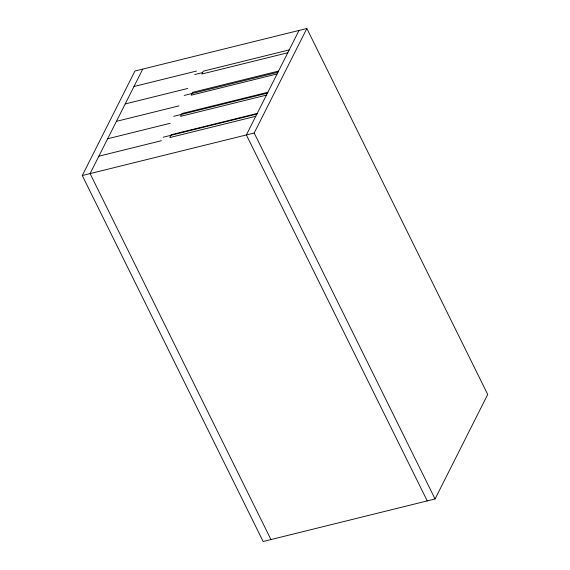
<?xml version="1.0" encoding="UTF-8"?>
<svg xmlns="http://www.w3.org/2000/svg" width="570" height="570" viewBox="0 0 570 570"><rect width="100%" height="100%" fill="white"/><g stroke="black" fill="none" stroke-linecap="round" stroke-linejoin="round"><path stroke-width="0.85" d="M82.279 175.532L134.948 71.029L306.852 28.5L487.721 394.469L435.053 498.971L263.148 541.5L82.279 175.532L254.184 133.002L306.852 28.5M142.757 69.098L90.088 173.601L270.964 539.569M299.036 30.431L246.368 134.933L427.243 500.902M133.978 86.512L196.493 71.05M289.218 49.911L203.269 71.172L201.83 74.022L287.786 52.761M194.733 74.535L202.549 72.597M125.201 103.932L187.715 88.464M278.545 71.086L192.596 92.354L191.157 95.204L277.113 73.936M184.203 95.432L277.968 72.233M116.423 121.346L178.937 105.885M267.871 92.269L181.923 113.53L180.483 116.38L266.432 95.119M173.672 116.33L267.437 93.131M107.645 138.767L170.159 123.298M257.198 113.444L171.242 134.712L169.81 137.562L255.759 116.294M163.134 137.235L256.899 114.036M98.867 156.18L161.381 140.719M254.184 133.002L435.053 498.971"/></g></svg>
